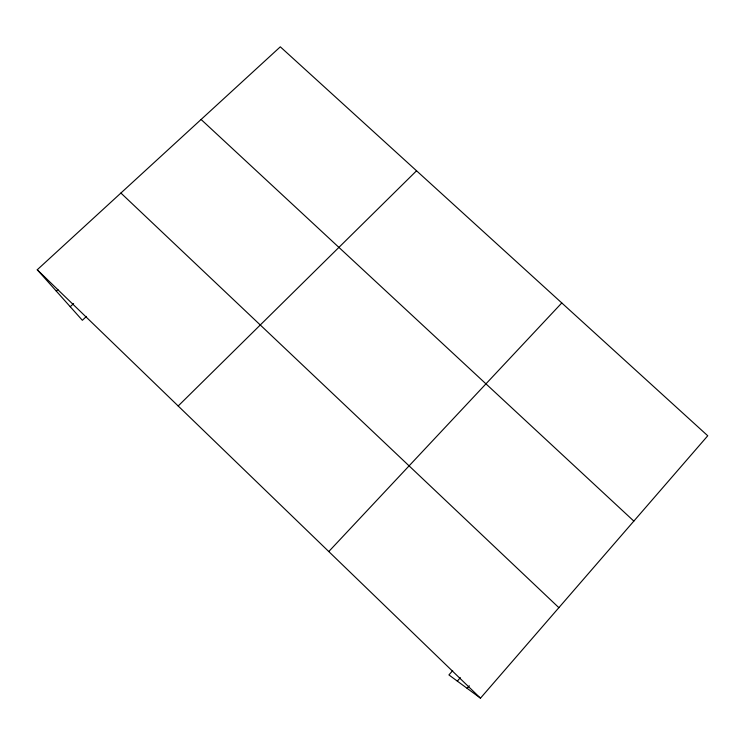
<?xml version="1.0" encoding="UTF-8"?>
<svg xmlns="http://www.w3.org/2000/svg" width="745" height="745" viewBox="0 0 745 745"><rect width="100%" height="100%" fill="white"/><g stroke="black" fill="none" stroke-linecap="round" stroke-linejoin="round"><path stroke-width="1.12" d="M452.681 670.64L448.918 674.923L480.478 698.177L707.75 435.769L280.316 46.823L37.25 269.764L82.36 320.294L86.513 316.383M467.096 688.315L469.322 685.773M457.337 681.126L460.373 677.661M328.778 551.551L561.786 302.945M178.185 405.988L416.548 170.782M70.235 306.716L73.597 303.578M56.275 291.072L57.905 289.554M201.094 119.489L633.846 521.1M120.904 193.039L558.871 607.659M37.25 269.764L480.478 698.177"/></g></svg>
